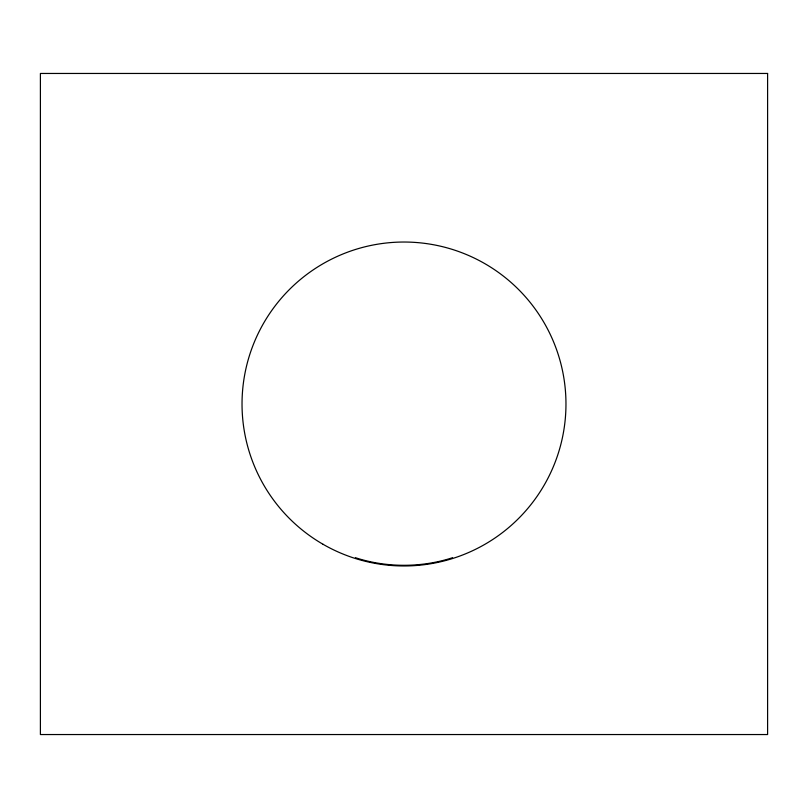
<?xml version="1.0" encoding="UTF-8"?>
<svg xmlns="http://www.w3.org/2000/svg" width="808" height="808" viewBox="0 0 808 808"><rect width="100%" height="100%" fill="white"/><g stroke="black" fill="none" stroke-linecap="round" stroke-linejoin="round"><path stroke-width="1.21" d="M452.581 557.692C421.554 567.832 386.446 567.832 355.419 557.692M767.6 73.457L40.4 73.457L40.4 734.543L767.6 734.543L767.6 73.457M323.018 544.269A161.964 161.964 0 0 0 565.964 404A161.964 161.964 0 0 0 323.018 263.731A161.964 161.964 0 0 0 323.018 544.269"/></g></svg>
